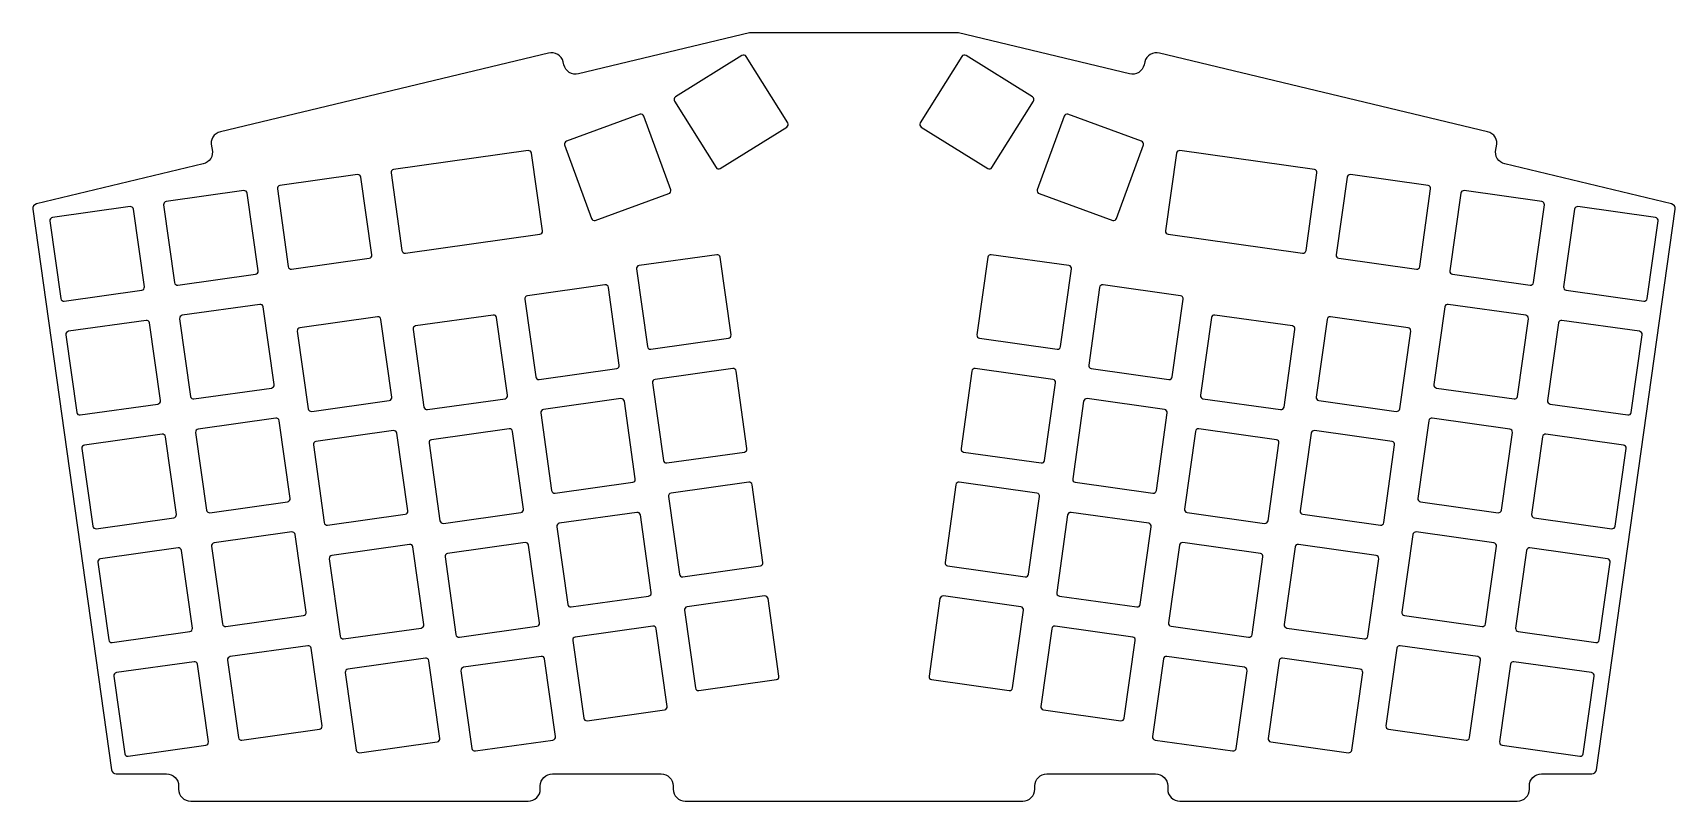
# Model space of a CAD drawing. Header units: millimetres. Extents: x -136 to 136, y -66 to 61.
import ezdxf

# ---------------------------------------------------------------- set-up
doc = ezdxf.new("R2010")
doc.units = ezdxf.units.MM
doc.layers.get('0').update_dxf_attribs({"linetype": 'CONTINUOUS'})

msp = doc.modelspace()

# ---------------------------------------------------------------- linework, layer by layer
for points in [[(122.37, -61.43, 0.373885), (123.14, -60.76), (136.2, 32.19, 0.386405), (135.62, 33.06), (107.94, 39.7, -0.414214), (106.47, 42.11), (106.59, 42.62, 0.414214), (105.11, 45.03), (50.66, 58.09, 0.414214), (48.24, 56.62), (48.12, 56.11, -0.414214), (45.71, 54.63), (17.35, 61.43), (-17.35, 61.43), (-45.71, 54.63, -0.414214), (-48.12, 56.11), (-48.24, 56.62, 0.414214), (-50.66, 58.09), (-105.11, 45.03, 0.414214), (-106.59, 42.62), (-106.47, 42.11, -0.414214), (-107.94, 39.7), (-135.62, 33.06, 0.386405), (-136.2, 32.19), (-123.14, -60.76, 0.373885), (-122.37, -61.43), (-114.03, -61.43, -0.414214), (-112.03, -63.43), (-112.03, -63.96, 0.414214), (-110.03, -65.96), (-54.03, -65.96, 0.414214), (-52.03, -63.96), (-52.03, -63.43, -0.414214), (-50.03, -61.43), (-32, -61.43, -0.414214), (-30, -63.43), (-30, -63.96, 0.414214), (-28, -65.96), (28, -65.96, 0.414214), (30, -63.96), (30, -63.43, -0.414214), (32, -61.43), (50.03, -61.43, -0.414214), (52.03, -63.43), (52.03, -63.96, 0.414214), (54.03, -65.96), (110.03, -65.96, 0.414214), (112.03, -63.96), (112.03, -63.43, -0.414214), (114.03, -61.43)], [(-22.88, 39.09, 0.414214), (-22.19, 38.93), (-11.16, 45.82, 0.414214), (-11, 46.5), (-17.89, 57.53, 0.414214), (-18.58, 57.69), (-29.61, 50.8, 0.414214), (-29.76, 50.11)], [(22.19, 38.93, 0.414214), (22.88, 39.09), (29.76, 50.11, 0.414214), (29.61, 50.8), (18.58, 57.69, 0.414214), (17.89, 57.53), (11, 46.5, 0.414214), (11.16, 45.82)], [(-43.56, 30.63, 0.414214), (-42.92, 30.33), (-30.7, 34.77, 0.414214), (-30.4, 35.41), (-34.85, 47.63, 0.414214), (-35.49, 47.93), (-47.7, 43.48, 0.414214), (-48, 42.84)], [(42.92, 30.33, 0.414214), (43.56, 30.63), (48, 42.84, 0.414214), (47.7, 43.48), (35.49, 47.93, 0.414214), (34.85, 47.63), (30.4, 35.41, 0.414214), (30.7, 34.77)], [(-52.11, 28.04, 0.414214), (-51.68, 28.6), (-53.49, 41.47, 0.414214), (-54.05, 41.9), (-76.36, 38.77, 0.414214), (-76.79, 38.2), (-74.98, 25.33, 0.414214), (-74.41, 24.9)], [(51.68, 28.6, 0.414214), (52.11, 28.04), (74.41, 24.9, 0.414214), (74.98, 25.33), (76.79, 38.2, 0.414214), (76.36, 38.77), (54.05, 41.9, 0.414214), (53.49, 41.47)], [(-93.84, 22.68, 0.414214), (-93.28, 22.25), (-80.4, 24.06, 0.414214), (-79.98, 24.62), (-81.79, 37.5, 0.414214), (-82.35, 37.92), (-95.22, 36.11, 0.414214), (-95.65, 35.55)], [(93.28, 22.25, 0.414214), (93.84, 22.68), (95.65, 35.55, 0.414214), (95.22, 36.11), (82.35, 37.92, 0.414214), (81.79, 37.5), (79.98, 24.62, 0.414214), (80.4, 24.06)], [(-112.71, 20.02, 0.414214), (-112.14, 19.6), (-99.27, 21.41, 0.414214), (-98.84, 21.97), (-100.65, 34.85, 0.414214), (-101.22, 35.27), (-114.09, 33.46, 0.414214), (-114.51, 32.9)], [(112.14, 19.6, 0.414214), (112.71, 20.02), (114.51, 32.9, 0.414214), (114.09, 33.46), (101.22, 35.27, 0.414214), (100.65, 34.85), (98.84, 21.97, 0.414214), (99.27, 21.41)], [(-131.57, 17.37, 0.414214), (-131, 16.95), (-118.13, 18.76, 0.414214), (-117.71, 19.32), (-119.52, 32.2, 0.414214), (-120.08, 32.62), (-132.95, 30.81, 0.414214), (-133.38, 30.25)], [(131, 16.95, 0.414214), (131.57, 17.37), (133.38, 30.25, 0.414214), (132.95, 30.81), (120.08, 32.62, 0.414214), (119.52, 32.2), (117.71, 19.32, 0.414214), (118.13, 18.76)], [(-34.26, 9.41, 0.414214), (-33.7, 8.98), (-20.83, 10.79, 0.414214), (-20.4, 11.36), (-22.21, 24.23, 0.414214), (-22.77, 24.65), (-35.65, 22.85, 0.414214), (-36.07, 22.28)], [(33.7, 8.98, 0.414214), (34.26, 9.41), (36.07, 22.28, 0.414214), (35.65, 22.85), (22.77, 24.65, 0.414214), (22.21, 24.23), (20.4, 11.36, 0.414214), (20.83, 10.79)], [(-52.8, 4.4, 0.414214), (-52.23, 3.97), (-39.36, 5.78, 0.414214), (-38.93, 6.35), (-40.74, 19.22, 0.414214), (-41.31, 19.65), (-54.18, 17.84, 0.414214), (-54.61, 17.27)], [(52.23, 3.97, 0.414214), (52.8, 4.4), (54.61, 17.27, 0.414214), (54.18, 17.84), (41.31, 19.65, 0.414214), (40.74, 19.22), (38.93, 6.35, 0.414214), (39.36, 5.78)], [(-110.05, 1.16, 0.414214), (-109.49, 0.73), (-96.62, 2.54, 0.414214), (-96.19, 3.11), (-98, 15.98, 0.414214), (-98.56, 16.41), (-111.44, 14.6, 0.414214), (-111.86, 14.03)], [(109.49, 0.73, 0.414214), (110.05, 1.16), (111.86, 14.03, 0.414214), (111.44, 14.6), (98.56, 16.41, 0.414214), (98, 15.98), (96.19, 3.11, 0.414214), (96.62, 2.54)], [(-128.92, -1.49, 0.414214), (-128.35, -1.92), (-115.48, -0.11, 0.414214), (-115.05, 0.46), (-116.86, 13.33, 0.414214), (-117.43, 13.76), (-130.3, 11.95, 0.414214), (-130.73, 11.38)], [(-90.53, -0.9, 0.414214), (-89.96, -1.33), (-77.09, 0.48, 0.414214), (-76.66, 1.04), (-78.47, 13.92, 0.414214), (-79.04, 14.34), (-91.91, 12.53, 0.414214), (-92.34, 11.97)], [(-71.33, -0.61, 0.414214), (-70.77, -1.04), (-57.89, 0.77, 0.414214), (-57.47, 1.34), (-59.28, 14.21, 0.414214), (-59.84, 14.64), (-72.71, 12.83, 0.414214), (-73.14, 12.26)], [(70.77, -1.04, 0.414214), (71.33, -0.61), (73.14, 12.26, 0.414214), (72.71, 12.83), (59.84, 14.64, 0.414214), (59.28, 14.21), (57.47, 1.34, 0.414214), (57.89, 0.77)], [(89.96, -1.33, 0.414214), (90.53, -0.9), (92.34, 11.97, 0.414214), (91.91, 12.53), (79.04, 14.34, 0.414214), (78.47, 13.92), (76.66, 1.04, 0.414214), (77.09, 0.48)], [(128.35, -1.92, 0.414214), (128.92, -1.49), (130.73, 11.38, 0.414214), (130.3, 11.95), (117.43, 13.76, 0.414214), (116.86, 13.33), (115.05, 0.46, 0.414214), (115.48, -0.11)], [(-31.61, -9.46, 0.414214), (-31.05, -9.88), (-18.17, -8.07, 0.414214), (-17.75, -7.51), (-19.56, 5.36, 0.414214), (-20.12, 5.79), (-33, 3.98, 0.414214), (-33.42, 3.42)], [(31.05, -9.88, 0.414214), (31.61, -9.46), (33.42, 3.42, 0.414214), (33, 3.98), (20.12, 5.79, 0.414214), (19.56, 5.36), (17.75, -7.51, 0.414214), (18.17, -8.07)], [(-50.15, -14.47, 0.414214), (-49.58, -14.89), (-36.71, -13.08, 0.414214), (-36.28, -12.52), (-38.09, 0.35, 0.414214), (-38.66, 0.78), (-51.53, -1.03, 0.414214), (-51.96, -1.59)], [(49.58, -14.89, 0.414214), (50.15, -14.47), (51.96, -1.59, 0.414214), (51.53, -1.03), (38.66, 0.78, 0.414214), (38.09, 0.35), (36.28, -12.52, 0.414214), (36.71, -13.08)], [(-107.4, -17.7, 0.414214), (-106.84, -18.13), (-93.96, -16.32, 0.414214), (-93.54, -15.76), (-95.35, -2.88, 0.414214), (-95.91, -2.46), (-108.79, -4.27, 0.414214), (-109.21, -4.83)], [(106.84, -18.13, 0.414214), (107.4, -17.7), (109.21, -4.83, 0.414214), (108.79, -4.27), (95.91, -2.46, 0.414214), (95.35, -2.88), (93.54, -15.76, 0.414214), (93.96, -16.32)], [(-126.27, -20.36, 0.414214), (-125.7, -20.78), (-112.83, -18.97, 0.414214), (-112.4, -18.41), (-114.21, -5.53, 0.414214), (-114.78, -5.11), (-127.65, -6.92, 0.414214), (-128.08, -7.48)], [(-87.88, -19.77, 0.414214), (-87.31, -20.2), (-74.44, -18.39, 0.414214), (-74.01, -17.82), (-75.82, -4.95, 0.414214), (-76.39, -4.52), (-89.26, -6.33, 0.414214), (-89.68, -6.9)], [(-68.68, -19.48, 0.414214), (-68.11, -19.9), (-55.24, -18.09, 0.414214), (-54.82, -17.53), (-56.62, -4.65, 0.414214), (-57.19, -4.23), (-70.06, -6.04, 0.414214), (-70.49, -6.6)], [(68.11, -19.9, 0.414214), (68.68, -19.48), (70.49, -6.6, 0.414214), (70.06, -6.04), (57.19, -4.23, 0.414214), (56.62, -4.65), (54.82, -17.53, 0.414214), (55.24, -18.09)], [(87.31, -20.2, 0.414214), (87.88, -19.77), (89.68, -6.9, 0.414214), (89.26, -6.33), (76.39, -4.52, 0.414214), (75.82, -4.95), (74.01, -17.82, 0.414214), (74.44, -18.39)], [(125.7, -20.78, 0.414214), (126.27, -20.36), (128.08, -7.48, 0.414214), (127.65, -6.92), (114.78, -5.11, 0.414214), (114.21, -5.53), (112.4, -18.41, 0.414214), (112.83, -18.97)], [(-28.96, -28.32, 0.414214), (-28.4, -28.75), (-15.52, -26.94, 0.414214), (-15.1, -26.37), (-16.91, -13.5, 0.414214), (-17.47, -13.07), (-30.35, -14.88, 0.414214), (-30.77, -15.45)], [(28.4, -28.75, 0.414214), (28.96, -28.32), (30.77, -15.45, 0.414214), (30.35, -14.88), (17.47, -13.07, 0.414214), (16.91, -13.5), (15.1, -26.37, 0.414214), (15.52, -26.94)], [(-47.49, -33.33, 0.414214), (-46.93, -33.76), (-34.06, -31.95, 0.414214), (-33.63, -31.38), (-35.44, -18.51, 0.414214), (-36, -18.08), (-48.88, -19.89, 0.414214), (-49.3, -20.46)], [(46.93, -33.76, 0.414214), (47.49, -33.33), (49.3, -20.46, 0.414214), (48.88, -19.89), (36, -18.08, 0.414214), (35.44, -18.51), (33.63, -31.38, 0.414214), (34.06, -31.95)], [(-104.75, -36.57, 0.414214), (-104.19, -36.99), (-91.31, -35.19, 0.414214), (-90.89, -34.62), (-92.7, -21.75, 0.414214), (-93.26, -21.32), (-106.13, -23.13, 0.414214), (-106.56, -23.7)], [(104.19, -36.99, 0.414214), (104.75, -36.57), (106.56, -23.7, 0.414214), (106.13, -23.13), (93.26, -21.32, 0.414214), (92.7, -21.75), (90.89, -34.62, 0.414214), (91.31, -35.19)], [(-123.62, -39.22, 0.414214), (-123.05, -39.65), (-110.18, -37.84, 0.414214), (-109.75, -37.27), (-111.56, -24.4, 0.414214), (-112.13, -23.97), (-125, -25.78, 0.414214), (-125.43, -26.35)], [(-85.22, -38.63, 0.414214), (-84.66, -39.06), (-71.79, -37.25, 0.414214), (-71.36, -36.69), (-73.17, -23.81, 0.414214), (-73.73, -23.39), (-86.61, -25.2, 0.414214), (-87.03, -25.76)], [(-66.03, -38.34, 0.414214), (-65.46, -38.77), (-52.59, -36.96, 0.414214), (-52.16, -36.39), (-53.97, -23.52, 0.414214), (-54.54, -23.09), (-67.41, -24.9, 0.414214), (-67.84, -25.47)], [(65.46, -38.77, 0.414214), (66.03, -38.34), (67.84, -25.47, 0.414214), (67.41, -24.9), (54.54, -23.09, 0.414214), (53.97, -23.52), (52.16, -36.39, 0.414214), (52.59, -36.96)], [(84.66, -39.06, 0.414214), (85.22, -38.63), (87.03, -25.76, 0.414214), (86.61, -25.2), (73.73, -23.39, 0.414214), (73.17, -23.81), (71.36, -36.69, 0.414214), (71.79, -37.25)], [(123.05, -39.65, 0.414214), (123.62, -39.22), (125.43, -26.35, 0.414214), (125, -25.78), (112.13, -23.97, 0.414214), (111.56, -24.4), (109.75, -37.27, 0.414214), (110.18, -37.84)], [(-26.31, -47.19, 0.414214), (-25.75, -47.61), (-12.87, -45.8, 0.414214), (-12.45, -45.24), (-14.26, -32.37, 0.414214), (-14.82, -31.94), (-27.69, -33.75, 0.414214), (-28.12, -34.31)], [(25.75, -47.61, 0.414214), (26.31, -47.19), (28.12, -34.31, 0.414214), (27.69, -33.75), (14.82, -31.94, 0.414214), (14.26, -32.37), (12.45, -45.24, 0.414214), (12.87, -45.8)], [(-44.84, -52.2, 0.414214), (-44.28, -52.62), (-31.41, -50.81, 0.414214), (-30.98, -50.25), (-32.79, -37.37, 0.414214), (-33.35, -36.95), (-46.23, -38.76, 0.414214), (-46.65, -39.32)], [(44.28, -52.62, 0.414214), (44.84, -52.2), (46.65, -39.32, 0.414214), (46.23, -38.76), (33.35, -36.95, 0.414214), (32.79, -37.37), (30.98, -50.25, 0.414214), (31.41, -50.81)], [(-102.1, -55.43, 0.414214), (-101.54, -55.86), (-88.66, -54.05, 0.414214), (-88.24, -53.49), (-90.05, -40.61, 0.414214), (-90.61, -40.19), (-103.48, -42, 0.414214), (-103.91, -42.56)], [(101.54, -55.86, 0.414214), (102.1, -55.43), (103.91, -42.56, 0.414214), (103.48, -42), (90.61, -40.19, 0.414214), (90.05, -40.61), (88.24, -53.49, 0.414214), (88.66, -54.05)], [(-120.96, -58.09, 0.414214), (-120.4, -58.51), (-107.53, -56.7, 0.414214), (-107.1, -56.14), (-108.91, -43.26, 0.414214), (-109.47, -42.84), (-122.35, -44.65, 0.414214), (-122.77, -45.21)], [(-82.57, -57.5, 0.414214), (-82.01, -57.92), (-69.13, -56.12, 0.414214), (-68.71, -55.55), (-70.52, -42.68, 0.414214), (-71.08, -42.25), (-83.96, -44.06, 0.414214), (-84.38, -44.63)], [(-63.38, -57.21, 0.414214), (-62.81, -57.63), (-49.94, -55.82, 0.414214), (-49.51, -55.26), (-51.32, -42.38, 0.414214), (-51.89, -41.96), (-64.76, -43.77, 0.414214), (-65.19, -44.33)], [(62.81, -57.63, 0.414214), (63.38, -57.21), (65.19, -44.33, 0.414214), (64.76, -43.77), (51.89, -41.96, 0.414214), (51.32, -42.38), (49.51, -55.26, 0.414214), (49.94, -55.82)], [(82.01, -57.92, 0.414214), (82.57, -57.5), (84.38, -44.63, 0.414214), (83.96, -44.06), (71.08, -42.25, 0.414214), (70.52, -42.68), (68.71, -55.55, 0.414214), (69.13, -56.12)], [(120.4, -58.51, 0.414214), (120.96, -58.09), (122.77, -45.21, 0.414214), (122.35, -44.65), (109.47, -42.84, 0.414214), (108.91, -43.26), (107.1, -56.14, 0.414214), (107.53, -56.7)]]:
    msp.add_lwpolyline(points, format="xyb", close=True)

doc.saveas('drawing.dxf')
